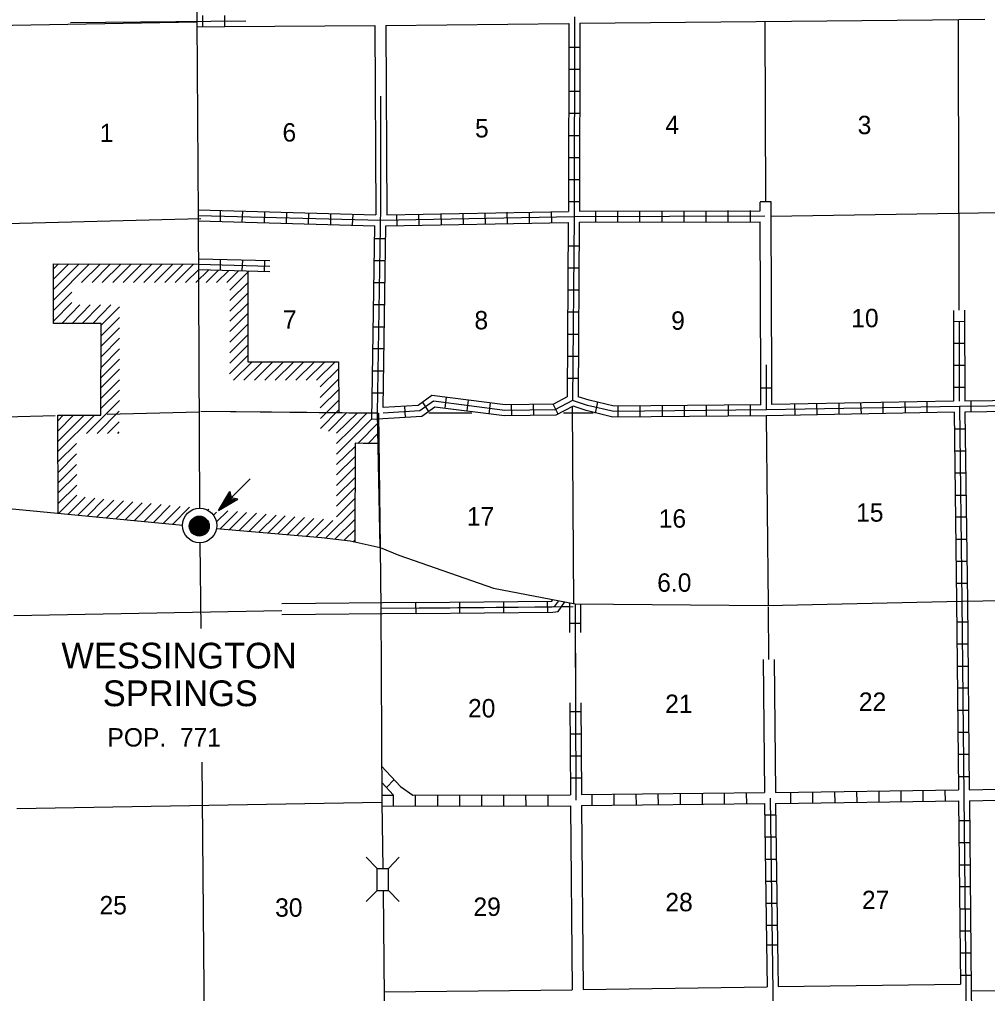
# Model space of a CAD drawing. Extents: x 1525239 to 1905682, y 15801625 to 16294365.
# Drawn here: x 1748347 to 1774659, y 15998114 to 16024594 of the extents above; entities that cross this region are included whole.
import ezdxf

# ---------------------------------------------------------------- set-up
doc = ezdxf.new("R2010")
doc.units = 0
for name, color, linetype in [('L11', 7, 'Continuous'), ('L13', 7, 'Continuous'), ('L14', 7, 'Continuous'), ('L16', 7, 'Continuous'), ('L18', 7, 'Continuous'), ('L28', 7, 'Continuous'), ('L3', 7, 'Continuous'), ('L4', 7, 'Continuous'), ('L8', 7, 'Continuous'), ('L9', 7, 'Continuous')]:
    doc.layers.add(name, color=color, linetype=linetype)

msp = doc.modelspace()

# ---------------------------------------------------------------- linework, layer by layer
at = {"layer": 'L11'}
for p, q in [((1768560, 16007194), (1768595, 16003577)), ((1768860, 16007197), (1768895, 16003581)), ((1768661, 15998881), (1768670, 15998295)), ((1768962, 15998885), (1768971, 15998301))]:
    msp.add_line(p, q, dxfattribs=at)
for points in [[(1753928, 16024403), (1758006, 16024434)], [(1758006, 16024434), (1758033, 16019284)], [(1758307, 16024433), (1763279, 16024485)], [(1758307, 16024433), (1758334, 16019285)], [(1763580, 16024492), (1773167, 16024587)], [(1773168, 16024580), (1774587, 16024599)], [(1768797, 16014880), (1768779, 16019250)], [(1768497, 16014882), (1768479, 16019094)], [(1759129, 16008745), (1755480, 16008706)], [(1759127, 16008444), (1755480, 16008405)], [(1763323, 16003220), (1763367, 15998217)], [(1763623, 16003222), (1763667, 15998227)], [(1758263, 15998159), (1763367, 15998217)], [(1763667, 15998227), (1768670, 15998295)], [(1768971, 15998301), (1773925, 15998369)]]:
    msp.add_lwpolyline(points, dxfattribs=at)
at = {"layer": 'L13'}
for p, q in [((1768645, 16013822), (1768695, 16008669)), ((1768696, 16008630), (1768710, 16007196)), ((1763449, 16007930), (1763459, 16006017)), ((1748274, 16003143), (1758194, 16003316))]:
    msp.add_line(p, q, dxfattribs=at)
for points in [[(1737629, 16024253), (1753168, 16024533)], [(1768629, 16019632), (1768619, 16024541)], [(1773862, 16024589), (1773873, 16019331)], [(1773877, 16019332), (1776559, 16019371)], [(1737782, 16018783), (1753279, 16019179)], [(1768779, 16019250), (1773873, 16019331)], [(1773877, 16019332), (1773883, 16016688)], [(1739863, 16013577), (1749314, 16013825)], [(1750729, 16013862), (1753231, 16013925)], [(1759472, 16013899), (1760644, 16013899)], [(1763136, 16013899), (1763939, 16013899)], [(1763411, 16008719), (1763379, 16014057)], [(1753247, 16010361), (1753274, 16008033)], [(1748194, 16008392), (1755480, 16008529)], [(1763081, 16008635), (1763293, 16008637)], [(1753305, 16004400), (1753444, 15989053)], [(1774213, 15998185), (1779155, 15998233)]]:
    msp.add_lwpolyline(points, dxfattribs=at)
at = {"layer": 'L16'}
for p, q in [((1749272, 16017948), (1753189, 16017943)), ((1749272, 16016332), (1749272, 16017948)), ((1754555, 16017759), (1754555, 16015288)), ((1750568, 16016332), (1749272, 16016332)), ((1750561, 16013837), (1750568, 16016332)), ((1754555, 16015288), (1757020, 16015288)), ((1757020, 16015288), (1757025, 16013929)), ((1749393, 16013833), (1750561, 16013837)), ((1749403, 16011170), (1749393, 16013833)), ((1757468, 16013072), (1757462, 16010391)), ((1757687, 16013071), (1757468, 16013072)), ((1758108, 16013069), (1757687, 16013071)), ((1752962, 16010784), (1753263, 16011095)), ((1752962, 16010799), (1753247, 16011095)), ((1752962, 16010810), (1753237, 16011095)), ((1752962, 16010836), (1753215, 16011095)), ((1752962, 16010852), (1753194, 16011095)), ((1752962, 16010858), (1753189, 16011095)), ((1752962, 16010868), (1753173, 16011085)), ((1752973, 16010768), (1753289, 16011095)), ((1752973, 16010778), (1753274, 16011095)), ((1752973, 16010757), (1753295, 16011085)), ((1752973, 16010884), (1753163, 16011085)), ((1752973, 16010826), (1753221, 16011085)), ((1752978, 16010736), (1753321, 16011085)), ((1752978, 16010741), (1753305, 16011085)), ((1752978, 16010910), (1753136, 16011074)), ((1752988, 16010710), (1753337, 16011074)), ((1752988, 16010720), (1753332, 16011074)), ((1752988, 16010942), (1753105, 16011058)), ((1752999, 16010699), (1753347, 16011069)), ((1752999, 16010694), (1753353, 16011058)), ((1753004, 16010683), (1753363, 16011058)), ((1753015, 16010678), (1753374, 16011053)), ((1753020, 16010662), (1753390, 16011042)), ((1753020, 16010667), (1753379, 16011042)), ((1753031, 16010652), (1753395, 16011037)), ((1753036, 16010641), (1753406, 16011027)), ((1753046, 16010636), (1753411, 16011016)), ((1753057, 16010625), (1753421, 16011011)), ((1753057, 16010620), (1753421, 16011000)), ((1753062, 16010620), (1753432, 16011000)), ((1753073, 16010609), (1753437, 16010995)), ((1753078, 16010599), (1753448, 16010984)), ((1753089, 16010594), (1753453, 16010974)), ((1753105, 16010594), (1753464, 16010968)), ((1753105, 16010583), (1753464, 16010958)), ((1753115, 16010583), (1753474, 16010953)), ((1753131, 16010583), (1753474, 16010942)), ((1753136, 16010578), (1753479, 16010937)), ((1753147, 16010567), (1753479, 16010916)), ((1753163, 16010567), (1753490, 16010910)), ((1753173, 16010567), (1753490, 16010900)), ((1753178, 16010562), (1753490, 16010884)), ((1753194, 16010562), (1753495, 16010879)), ((1753205, 16010562), (1753495, 16010868)), ((1753221, 16010562), (1753495, 16010852)), ((1753237, 16010562), (1753495, 16010836)), ((1753247, 16010562), (1753495, 16010826)), ((1753263, 16010562), (1753495, 16010810)), ((1753279, 16010562), (1753495, 16010784)), ((1753295, 16010567), (1753495, 16010778)), ((1753316, 16010567), (1753490, 16010752)), ((1753347, 16010583), (1753479, 16010726)), ((1753363, 16010594), (1753464, 16010694)), ((1753390, 16010609), (1753464, 16010683))]:
    msp.add_line(p, q, dxfattribs=at)
for points in [[(1749272, 16017815), (1749405, 16017948)], [(1749272, 16016967), (1750251, 16017947)], [(1749272, 16017252), (1749967, 16017947)], [(1749272, 16017532), (1749687, 16017947)], [(1750034, 16017447), (1750538, 16017946)], [(1750323, 16017446), (1750811, 16017946)], [(1750598, 16017446), (1751102, 16017945)], [(1750889, 16017446), (1751383, 16017945)], [(1751165, 16017445), (1751664, 16017945)], [(1751450, 16017445), (1751949, 16017944)], [(1751729, 16017445), (1752229, 16017944)], [(1752014, 16017444), (1752513, 16017944)], [(1752299, 16017444), (1752798, 16017943)], [(1752578, 16017443), (1753078, 16017943)], [(1752863, 16017443), (1753221, 16017801)], [(1753144, 16017443), (1753494, 16017788)], [(1753422, 16017442), (1753760, 16017781)], [(1753703, 16017442), (1754038, 16017773)], [(1753986, 16017442), (1754310, 16017766)], [(1754068, 16017238), (1754568, 16017738)], [(1754068, 16016953), (1754568, 16017453)], [(1749272, 16016682), (1749772, 16017182)], [(1754067, 16016668), (1754568, 16017174)], [(1749272, 16016390), (1749772, 16016901)], [(1749495, 16016332), (1749984, 16016832)], [(1749780, 16016332), (1750270, 16016832)], [(1750052, 16016332), (1750552, 16016832)], [(1750338, 16016332), (1750833, 16016832)], [(1750567, 16016284), (1751069, 16016780)], [(1754067, 16016388), (1754568, 16016894)], [(1750567, 16015998), (1751068, 16016494)], [(1754067, 16016108), (1754567, 16016608)], [(1750566, 16015711), (1751067, 16016212)], [(1754067, 16015822), (1754567, 16016323)], [(1750565, 16015423), (1751066, 16015930)], [(1754067, 16015527), (1754567, 16016032)], [(1754067, 16015246), (1754567, 16015747)], [(1750564, 16015137), (1751066, 16015644)], [(1754055, 16014960), (1754567, 16015472)], [(1750564, 16014865), (1751065, 16015361)], [(1754164, 16014788), (1754669, 16015288)], [(1754449, 16014788), (1754955, 16015288)], [(1754733, 16014788), (1755233, 16015288)], [(1755014, 16014788), (1755520, 16015288)], [(1755299, 16014788), (1755805, 16015288)], [(1755574, 16014788), (1756079, 16015288)], [(1755859, 16014788), (1756364, 16015288)], [(1756139, 16014788), (1756644, 16015288)], [(1756424, 16014788), (1756929, 16015288)], [(1750563, 16014583), (1751064, 16015084)], [(1756522, 16014604), (1757021, 16015092)], [(1750562, 16014292), (1751063, 16014793)], [(1756523, 16014319), (1757022, 16014817)], [(1750561, 16014017), (1751063, 16014518)], [(1756524, 16014034), (1757023, 16014533)], [(1750165, 16013336), (1751062, 16014232)], [(1756525, 16013750), (1757024, 16014249)], [(1749400, 16013126), (1750105, 16013835)], [(1749400, 16013411), (1749819, 16013834)], [(1749400, 16013695), (1749537, 16013833)], [(1749401, 16012861), (1750386, 16013836)], [(1750457, 16013337), (1751061, 16013949)], [(1756526, 16013470), (1757024, 16013980)], [(1756745, 16013405), (1757248, 16013909)], [(1756968, 16013345), (1757532, 16013903)], [(1757355, 16013450), (1757802, 16013897)], [(1750738, 16013338), (1751060, 16013657)], [(1757542, 16013071), (1758107, 16013636)], [(1757638, 16013450), (1757926, 16013738)], [(1751019, 16013339), (1751059, 16013380)], [(1756967, 16012779), (1757638, 16013450)], [(1756968, 16013063), (1757355, 16013450)], [(1757824, 16013070), (1758107, 16013354)], [(1749401, 16012574), (1749900, 16013068)], [(1749402, 16012277), (1749901, 16012782)], [(1756967, 16012493), (1757468, 16012989)], [(1749402, 16011997), (1749901, 16012496)], [(1756966, 16012211), (1757467, 16012712)], [(1749402, 16011722), (1749902, 16012222)], [(1756965, 16011927), (1757466, 16012422)], [(1756965, 16011641), (1757466, 16012137)], [(1749403, 16011438), (1749902, 16011937)], [(1756964, 16011359), (1757465, 16011860)], [(1749418, 16011169), (1749902, 16011658)], [(1749674, 16011144), (1750135, 16011605)], [(1749934, 16011119), (1750395, 16011580)], [(1750185, 16011094), (1750642, 16011556)], [(1750449, 16011069), (1750910, 16011530)], [(1750709, 16011044), (1751171, 16011505)], [(1750964, 16011019), (1751426, 16011481)], [(1751224, 16010994), (1751686, 16011456)], [(1751470, 16010970), (1751929, 16011433)], [(1756964, 16011075), (1757465, 16011571)], [(1751739, 16010944), (1752202, 16011407)], [(1751986, 16010920), (1752445, 16011383)], [(1752249, 16010894), (1752712, 16011358)], [(1752509, 16010869), (1752973, 16011333)], [(1753463, 16011253), (1753494, 16011284)], [(1753620, 16011119), (1753699, 16011197)], [(1753704, 16010934), (1754008, 16011239)], [(1753804, 16010749), (1754270, 16011216)], [(1754055, 16010727), (1754517, 16011194)], [(1754323, 16010704), (1754789, 16011170)], [(1756667, 16010496), (1757464, 16011285)], [(1754586, 16010681), (1755051, 16011147)], [(1754853, 16010657), (1755323, 16011122)], [(1755105, 16010635), (1755570, 16011101)], [(1755368, 16010613), (1755832, 16011077)], [(1755630, 16010590), (1756094, 16011054)], [(1755887, 16010567), (1756351, 16011032)], [(1756150, 16010545), (1756611, 16011006)], [(1756405, 16010522), (1756865, 16010977)], [(1756921, 16010467), (1757463, 16011004)], [(1757175, 16010438), (1757463, 16010722)], [(1757422, 16010400), (1757462, 16010440)]]:
    msp.add_lwpolyline(points, dxfattribs=at)
for centre, radius in [((1753245, 16010839), 469), ((1753234, 16010822), 271)]:
    msp.add_circle(centre, radius, dxfattribs=at)
at = {"layer": 'L18'}
for p, q in [((1758073, 16001517), (1757772, 16001818)), ((1758374, 16001517), (1758670, 16001818)), ((1758073, 16001517), (1758374, 16001517)), ((1758073, 16000915), (1758073, 16001517)), ((1758374, 16000915), (1758374, 16001517)), ((1758073, 16000915), (1757772, 16000620)), ((1758073, 16000915), (1758374, 16000915)), ((1758374, 16000915), (1758670, 16000620))]:
    msp.add_line(p, q, dxfattribs=at)
at = {"layer": 'L28'}
for p, q in [((1753754, 16011243), (1754615, 16012104)), ((1753754, 16011243), (1754066, 16011766)), ((1753807, 16011317), (1754055, 16011729)), ((1753854, 16011349), (1754066, 16011708)), ((1754066, 16011766), (1754097, 16011586)), ((1753754, 16011243), (1754282, 16011549)), ((1753807, 16011285), (1754229, 16011544)), ((1753854, 16011327), (1754213, 16011549)), ((1753897, 16011412), (1754071, 16011676)), ((1753907, 16011386), (1754182, 16011549)), ((1753939, 16011428), (1754055, 16011544)), ((1753949, 16011449), (1754081, 16011650)), ((1753965, 16011428), (1754139, 16011560)), ((1753981, 16011470), (1754055, 16011544)), ((1754023, 16011528), (1754081, 16011628)), ((1754023, 16011502), (1754113, 16011570)), ((1754039, 16011549), (1754081, 16011591)), ((1754081, 16011549), (1754102, 16011570)), ((1754282, 16011549), (1754097, 16011586))]:
    msp.add_line(p, q, dxfattribs=at)
at = {"layer": 'L3'}
for points in [[(1730591, 16013403), (1732466, 16013424), (1735164, 16013144), (1735723, 16013176), (1737645, 16013524), (1738923, 16013566), (1739921, 16013577), (1740813, 16013360), (1742846, 16012394), (1744572, 16011861), (1748057, 16011301), (1752788, 16010842)], [(1753706, 16010757), (1756558, 16010509), (1757339, 16010419), (1758147, 16010235), (1758654, 16010029), (1761230, 16009136), (1763448, 16008709), (1768680, 16008666)], [(1768680, 16008666), (1773965, 16008782), (1776811, 16008825)]]:
    msp.add_lwpolyline(points, dxfattribs=at)
at = {"layer": 'L4'}
for points in [[(1753247, 16011312), (1753215, 16019269), (1753173, 16024559), (1753120, 16029860), (1753078, 16035141)], [(1753275, 16013943), (1758106, 16013891), (1758147, 16010235)], [(1758147, 16010235), (1758173, 16008587), (1758194, 16003318), (1758221, 16001512)], [(1758231, 16000910), (1758263, 15998011), (1758406, 15994225)]]:
    msp.add_lwpolyline(points, dxfattribs=at)
at = {"layer": 'L8'}
for p, q in [((1753332, 16024401), (1753332, 16024702)), ((1753928, 16024401), (1753928, 16024702)), ((1763590, 16023836), (1763289, 16023836)), ((1763580, 16023234), (1763279, 16023234)), ((1763580, 16022632), (1763279, 16022632)), ((1763580, 16022035), (1763279, 16022035)), ((1763580, 16021433), (1763279, 16021433)), ((1763580, 16020837), (1763279, 16020837)), ((1763569, 16020235), (1763274, 16020235)), ((1753215, 16019116), (1753215, 16019417)), ((1753807, 16019100), (1753812, 16019401)), ((1754403, 16019084), (1754414, 16019385)), ((1762814, 16019079), (1762804, 16019374)), ((1763569, 16019633), (1763274, 16019633)), ((1764013, 16019084), (1764013, 16019385)), ((1764615, 16019084), (1764615, 16019385)), ((1765211, 16019094), (1765211, 16019395)), ((1765813, 16019094), (1765813, 16019395)), ((1766415, 16019094), (1766415, 16019395)), ((1767012, 16019094), (1767012, 16019395)), ((1767614, 16019100), (1767614, 16019401)), ((1768216, 16019100), (1768216, 16019401)), ((1768779, 16019632), (1768479, 16019632)), ((1755005, 16019068), (1755016, 16019369)), ((1755607, 16019052), (1755613, 16019353)), ((1756204, 16019036), (1756214, 16019332)), ((1756806, 16019021), (1756811, 16019316)), ((1757402, 16018999), (1757413, 16019300)), ((1758611, 16018994), (1758606, 16019295)), ((1759213, 16018999), (1759203, 16019300)), ((1759815, 16019021), (1759805, 16019316)), ((1760412, 16019026), (1760407, 16019327)), ((1761014, 16019036), (1761003, 16019332)), ((1761616, 16019052), (1761605, 16019353)), ((1762212, 16019057), (1762207, 16019358)), ((1758305, 16018635), (1758004, 16018635)), ((1763564, 16018434), (1763263, 16018434)), ((1753812, 16017774), (1753812, 16018075)), ((1754403, 16017759), (1754414, 16018060)), ((1755005, 16017743), (1755016, 16018044)), ((1758295, 16018033), (1757999, 16018033)), ((1763564, 16017832), (1763263, 16017832)), ((1758289, 16017436), (1757988, 16017436)), ((1763553, 16017236), (1763252, 16017236)), ((1758279, 16016835), (1757978, 16016835)), ((1763548, 16016634), (1763247, 16016634)), ((1758274, 16016233), (1757973, 16016233)), ((1774034, 16016379), (1773736, 16016378)), ((1763548, 16016032), (1763247, 16016032)), ((1774034, 16015782), (1773736, 16015782)), ((1758252, 16015636), (1757957, 16015636)), ((1763538, 16015435), (1763237, 16015435)), ((1774035, 16015186), (1773737, 16015185)), ((1758247, 16015034), (1757946, 16015034)), ((1763538, 16014833), (1763237, 16014833)), ((1758237, 16014432), (1757936, 16014432)), ((1768796, 16014575), (1768495, 16014575)), ((1774037, 16014589), (1773738, 16014588)), ((1758838, 16013777), (1758823, 16014078)), ((1759477, 16013941), (1759303, 16014195)), ((1759921, 16014026), (1759953, 16014327)), ((1760512, 16013952), (1760554, 16014242)), ((1761114, 16013867), (1761146, 16014168)), ((1761732, 16013820), (1761721, 16014115)), ((1762328, 16013825), (1762323, 16014126)), ((1762988, 16013867), (1762856, 16014136)), ((1764002, 16013894), (1764071, 16014195)), ((1764620, 16013783), (1764620, 16014084)), ((1765222, 16013793), (1765222, 16014094)), ((1765824, 16013804), (1765824, 16014100)), ((1766420, 16013804), (1766420, 16014100)), ((1767022, 16013809), (1767022, 16014110)), ((1767619, 16013820), (1767619, 16014115)), ((1768221, 16013820), (1768221, 16014115)), ((1769430, 16013841), (1769419, 16014142)), ((1770032, 16013851), (1770021, 16014152)), ((1770628, 16013862), (1770623, 16014158)), ((1771230, 16013867), (1771220, 16014168)), ((1771827, 16013883), (1771822, 16014184)), ((1772429, 16013894), (1772424, 16014195)), ((1773020, 16013899), (1773020, 16014200)), ((1774219, 16013920), (1774219, 16014216)), ((1773754, 16013466), (1774055, 16013466)), ((1773765, 16012869), (1774060, 16012869)), ((1773770, 16012267), (1774071, 16012267)), ((1773780, 16011665), (1774081, 16011665)), ((1773786, 16011069), (1774087, 16011069)), ((1773786, 16010467), (1774087, 16010467)), ((1773796, 16009870), (1774097, 16009870)), ((1773807, 16009268), (1774103, 16009268)), ((1773812, 16008782), (1773867, 16003650)), ((1774113, 16008782), (1774164, 16003655)), ((1763293, 16008738), (1763298, 16007931)), ((1763596, 16008709), (1763599, 16007931)), ((1763596, 16008170), (1763295, 16008170)), ((1774124, 16008207), (1773823, 16008207)), ((1774124, 16007610), (1773823, 16007610)), ((1774129, 16007008), (1773828, 16007008)), ((1774140, 16006412), (1773839, 16006412)), ((1763307, 16006018), (1763320, 16003520)), ((1763609, 16006018), (1763621, 16003522)), ((1763611, 16005768), (1763311, 16005768)), ((1774145, 16005810), (1773844, 16005810)), ((1763611, 16005166), (1763311, 16005166)), ((1774145, 16005208), (1773844, 16005208)), ((1763611, 16004569), (1763311, 16004569)), ((1774155, 16004611), (1773854, 16004611)), ((1758192, 16003852), (1758514, 16003508)), ((1758319, 16003717), (1758531, 16003929)), ((1763622, 16003967), (1763321, 16003967)), ((1774161, 16004009), (1773865, 16004009)), ((1758193, 16003508), (1758514, 16003508)), ((1758515, 16003208), (1758514, 16003508)), ((1759037, 16003510), (1763320, 16003520)), ((1759115, 16003210), (1759114, 16003510)), ((1759715, 16003211), (1759714, 16003511)), ((1760315, 16003213), (1760314, 16003513)), ((1760915, 16003214), (1760914, 16003514)), ((1761515, 16003216), (1761514, 16003516)), ((1762115, 16003217), (1762114, 16003517)), ((1762715, 16003219), (1762714, 16003519)), ((1763621, 16003522), (1768595, 16003577)), ((1763915, 16003221), (1763914, 16003521)), ((1764515, 16003223), (1764514, 16003523)), ((1765114, 16003239), (1765111, 16003539)), ((1765714, 16003245), (1765711, 16003545)), ((1766314, 16003252), (1766311, 16003552)), ((1766914, 16003258), (1766911, 16003558)), ((1767514, 16003265), (1767511, 16003565)), ((1768114, 16003272), (1768111, 16003572)), ((1768895, 16003581), (1773867, 16003650)), ((1769314, 16003285), (1769311, 16003585)), ((1769914, 16003291), (1769911, 16003591)), ((1770514, 16003298), (1770511, 16003598)), ((1771114, 16003304), (1771111, 16003604)), ((1771714, 16003320), (1771710, 16003620)), ((1772314, 16003329), (1772310, 16003629)), ((1772914, 16003337), (1772910, 16003637)), ((1773513, 16003345), (1773509, 16003645)), ((1774164, 16003655), (1776721, 16003719)), ((1758194, 16003208), (1763323, 16003220)), ((1763623, 16003222), (1768598, 16003277)), ((1768598, 16003277), (1768661, 15998881)), ((1768899, 16003281), (1773870, 16003350)), ((1768899, 16003281), (1768962, 15998885)), ((1773870, 16003350), (1773923, 15998369)), ((1774167, 16003355), (1776721, 16003418)), ((1768907, 16002959), (1768606, 16002959)), ((1774171, 16002811), (1773870, 16002811)), ((1768912, 16002362), (1768612, 16002362)), ((1774182, 16002209), (1773881, 16002209)), ((1768923, 16001760), (1768622, 16001760)), ((1774187, 16001607), (1773886, 16001607)), ((1768928, 16001158), (1768627, 16001158)), ((1774198, 16001010), (1773897, 16001010)), ((1768939, 16000561), (1768638, 16000561)), ((1774198, 16000408), (1773897, 16000408)), ((1768955, 15999960), (1768654, 15999960)), ((1774203, 15999812), (1773902, 15999812)), ((1768955, 15999432), (1768654, 15999432)), ((1774213, 15999210), (1773912, 15999210)), ((1774219, 15998608), (1773923, 15998608))]:
    msp.add_line(p, q, dxfattribs=at)
for points in [[(1763437, 16024670), (1763421, 16019237), (1763379, 16014237)], [(1749731, 16024512), (1754498, 16024559)], [(1753175, 16024397), (1753928, 16024405)], [(1763279, 16024485), (1763274, 16019374)], [(1763580, 16024492), (1763569, 16019385)], [(1758147, 16010235), (1758078, 16013894), (1758173, 16019512), (1758173, 16022511)], [(1753215, 16019417), (1758033, 16019284)], [(1758334, 16019285), (1763274, 16019374)], [(1763569, 16019385), (1768479, 16019395)], [(1768479, 16019395), (1768479, 16019631)], [(1768780, 16019250), (1768779, 16019632)], [(1753215, 16019269), (1758173, 16019137), (1763421, 16019237), (1768606, 16019253)], [(1753215, 16019116), (1758004, 16018984)], [(1757926, 16013722), (1758004, 16018984)], [(1758231, 16014041), (1758305, 16018984)], [(1758305, 16018984), (1763263, 16019079)], [(1763263, 16019079), (1763231, 16014337)], [(1763564, 16019084), (1763532, 16014337)], [(1763564, 16019084), (1768479, 16019094)], [(1753215, 16018091), (1755148, 16018044)], [(1753215, 16017943), (1755148, 16017891)], [(1753215, 16017796), (1755148, 16017743)], [(1773733, 16016686), (1773738, 16014216)], [(1774034, 16016689), (1774039, 16014216)], [(1773884, 16016379), (1773888, 16014216)], [(1768648, 16013978), (1768648, 16015208)], [(1768495, 16014115), (1768495, 16014882)], [(1768796, 16014126), (1768796, 16014880)], [(1763231, 16014337), (1762862, 16014136), (1761547, 16014115), (1759557, 16014374), (1759182, 16014100), (1758231, 16014041)], [(1768645, 16013821), (1764477, 16013783), (1763749, 16013962), (1763395, 16014078), (1762930, 16013836), (1761531, 16013820), (1759636, 16014057), (1759282, 16013804), (1757926, 16013722)], [(1784493, 16014237), (1779256, 16014136), (1773897, 16014068), (1768648, 16013978), (1764498, 16013936), (1763786, 16014100), (1763379, 16014237), (1762899, 16013983), (1761536, 16013968), (1759599, 16014216), (1759229, 16013952), (1758231, 16013894)], [(1768495, 16014115), (1764514, 16014084), (1763828, 16014242), (1763532, 16014337)], [(1773738, 16014216), (1768796, 16014126)], [(1777038, 16014258), (1774039, 16014216)], [(1758078, 16013894), (1753274, 16013941)], [(1773749, 16013920), (1768645, 16013822)], [(1773749, 16013920), (1773812, 16008782)], [(1773897, 16014068), (1773965, 16008782)], [(1777054, 16013962), (1774044, 16013920)], [(1774044, 16013920), (1774113, 16008782)], [(1773965, 16008782), (1774071, 15998217), (1774140, 15992942), (1774155, 15987578), (1774171, 15982409)], [(1763448, 16008709), (1763469, 16003370)], [(1758190, 16004293), (1758704, 16003744), (1759037, 16003510)], [(1768749, 16003429), (1768828, 15998159)], [(1774167, 16003355), (1774219, 15998217), (1774256, 15995445)], [(1768828, 15998159), (1768844, 15992837)]]:
    msp.add_lwpolyline(points, dxfattribs=at)
at = {"layer": 'L9'}
for p, q in [((1762706, 16008480), (1762703, 16008778)), ((1759127, 16008445), (1759124, 16008743)), ((1760320, 16008457), (1760317, 16008755)), ((1761513, 16008468), (1761510, 16008766))]:
    msp.add_line(p, q, dxfattribs=at)
for points in [[(1759124, 16008744), (1762816, 16008780), (1762847, 16008824)], [(1759125, 16008594), (1762830, 16008630), (1762902, 16008641), (1763008, 16008793)], [(1758173, 16008587), (1763395, 16008635)], [(1759127, 16008444), (1762842, 16008480), (1762989, 16008503), (1763170, 16008762)]]:
    msp.add_lwpolyline(points, dxfattribs=at)

# ---------------------------------------------------------------- texts
at = {"layer": 'L14'}
for s, p in [('1', (1750528, 16021259)), ('6', (1755496, 16021275)), ('5', (1760729, 16021386)), ('4', (1765903, 16021476)), ('3', (1771130, 16021476)), ('10', (1770956, 16016227)), ('7', (1755507, 16016185)), ('8', (1760713, 16016169)), ('9', (1766061, 16016159)), ('15', (1771088, 16010942)), ('17', (1760507, 16010836)), ('16', (1765723, 16010778)), ('21', (1765898, 16005741)), ('22', (1771162, 16005799)), ('20', (1760539, 16005620)), ('28', (1765903, 16000350)), ('27', (1771246, 16000408)), ('25', (1750523, 16000266)), ('30', (1755296, 16000202)), ('29', (1760686, 16000224))]:
    msp.add_text(s, height=500, rotation=360, dxfattribs=at).set_placement(p)
at = {"layer": 'L16'}
for s, height, p in [('WESSINGTON', 699.9, (1749488, 16006950)), ('SPRINGS', 699.9, (1750612, 16005926)), ('POP.  771', 500, (1750739, 16004828))]:
    msp.add_text(s, height=height, rotation=360, dxfattribs=at).set_placement(p)
at = {"layer": 'L28'}
msp.add_text('6.0', height=500, rotation=360, dxfattribs=at).set_placement((1765681, 16009036))

doc.saveas('drawing.dxf')
